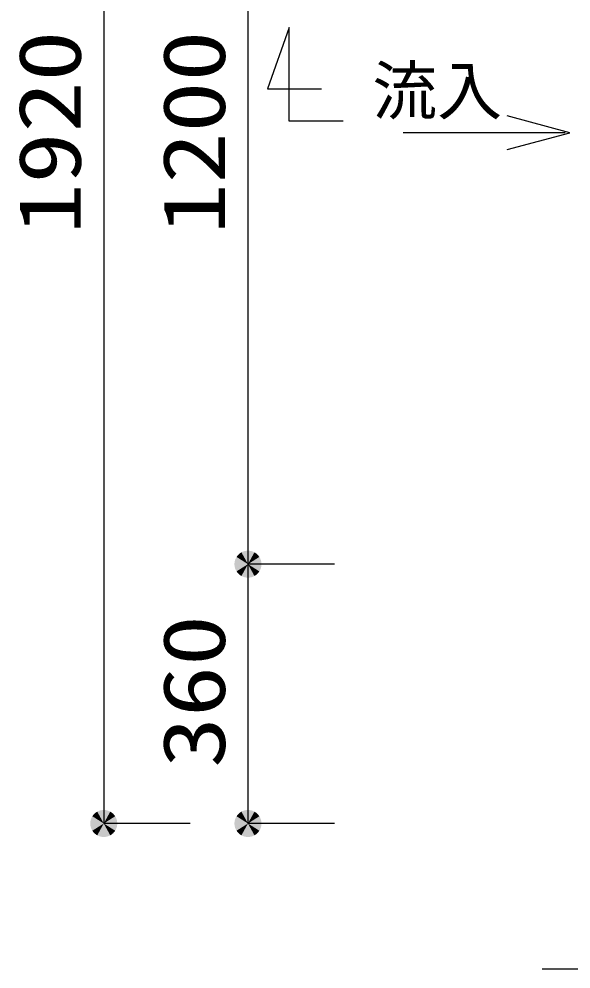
# Model space of a CAD drawing. Units: millimetres, scale not verified. Extents: x -8093 to 8093, y -5792 to 5792.
# Drawn here: x -7117 to -6351, y -425 to 894 of the extents above; entities that cross this region are included whole.
import ezdxf
from ezdxf.enums import TextEntityAlignment as Align

# ---------------------------------------------------------------- set-up
doc = ezdxf.new("R2010")
doc.units = ezdxf.units.MM
doc.header["$LTSCALE"] = 30
for name, color, linetype, lineweight in [('0-1_00クル-フ-0躯体', 3, 'Continuous', 25), ('0-2_00クル-フ-1機器', 2, 'Continuous', 25), ('0-3_00クル-フ-6寸法', 132, 'Continuous', 25)]:
    doc.layers.add(name, color=color, linetype=linetype, lineweight=lineweight)
doc.styles.add('ＭＳ ゴシック', font='')
doc.styles.get('ＭＳ ゴシック').set_extended_font_data('MS Gothic')

msp = doc.modelspace()

# ---------------------------------------------------------------- linework, layer by layer
at = {"layer": '0-1_00クル-フ-0躯体', "color": 4}
for p, q in [((-6353.02, 736.05), (-6439.96, 759.35)), ((-6359.26, 736.05), (-6584.22, 736.05)), ((-6439.96, 712.76), (-6353.02, 736.05))]:
    msp.add_line(p, q, dxfattribs=at)
at = {"layer": '0-1_00クル-フ-0躯体'}
msp.add_lwpolyline([(-6667.16, 752.19), (-6742.16, 752.19), (-6742.16, 882.19), (-6772.16, 797.19), (-6697.16, 797.19)], dxfattribs=at)
at = {"layer": '0-2_00クル-フ-1機器', "color": 4}
msp.add_line((-6097.37, -424.81), (-6391.18, -424.81), dxfattribs=at)
at = {"layer": '0-3_00クル-フ-6寸法', "color": 4}
for p, q in [((-6999.34, 1697.19), (-6999.34, -222.81)), ((-6799.34, 1337.19), (-6799.34, 137.19)), ((-6679.34, 137.19), (-6799.34, 137.19)), ((-6679.34, 137.19), (-6799.34, 137.19)), ((-6799.34, 137.19), (-6799.34, -222.81)), ((-6879.34, -222.81), (-6999.34, -222.81)), ((-6679.34, -222.81), (-6799.34, -222.81))]:
    msp.add_line(p, q, dxfattribs=at)
at = {"layer": '0-3_00クル-フ-6寸法'}
for points in [[(-6799.34, 137.19), (-6817.18, 142.99), (-6816.31, 145.18)], [(-6799.34, 137.19), (-6817.18, 142.99), (-6816.31, 145.18)], [(-6799.34, 137.19), (-6816.31, 145.18), (-6815.17, 147.24)], [(-6799.34, 137.19), (-6816.31, 145.18), (-6815.17, 147.24)], [(-6799.34, 137.19), (-6815.17, 147.24), (-6813.79, 149.15)], [(-6799.34, 137.19), (-6815.17, 147.24), (-6813.79, 149.15)], [(-6799.34, 137.19), (-6813.79, 149.15), (-6812.18, 150.86)], [(-6799.34, 137.19), (-6813.79, 149.15), (-6812.18, 150.86)], [(-6799.34, 137.19), (-6812.18, 150.86), (-6810.36, 152.36)], [(-6799.34, 137.19), (-6812.18, 150.86), (-6810.36, 152.36)], [(-6799.34, 137.19), (-6810.36, 152.36), (-6808.38, 153.63)], [(-6799.34, 137.19), (-6810.36, 152.36), (-6808.38, 153.63)], [(-6799.34, 137.19), (-6808.38, 153.63), (-6806.25, 154.63)], [(-6799.34, 137.19), (-6808.38, 153.63), (-6806.25, 154.63)], [(-6799.34, 137.19), (-6806.25, 154.63), (-6804.01, 155.36)], [(-6799.34, 137.19), (-6806.25, 154.63), (-6804.01, 155.36)], [(-6799.34, 137.19), (-6804.01, 155.36), (-6801.69, 155.8)], [(-6799.34, 137.19), (-6804.01, 155.36), (-6801.69, 155.8)], [(-6799.34, 137.19), (-6801.69, 155.8), (-6799.34, 155.94)], [(-6799.34, 137.19), (-6801.69, 155.8), (-6799.34, 155.94)], [(-6799.34, 137.19), (-6799.34, 155.94), (-6796.99, 155.8)], [(-6799.34, 137.19), (-6799.34, 155.94), (-6796.99, 155.8)], [(-6799.34, 137.19), (-6796.99, 155.8), (-6794.68, 155.36)], [(-6799.34, 137.19), (-6796.99, 155.8), (-6794.68, 155.36)], [(-6799.34, 137.19), (-6794.68, 155.36), (-6792.44, 154.63)], [(-6799.34, 137.19), (-6794.68, 155.36), (-6792.44, 154.63)], [(-6799.34, 137.19), (-6792.44, 154.63), (-6790.31, 153.63)], [(-6799.34, 137.19), (-6792.44, 154.63), (-6790.31, 153.63)], [(-6799.34, 137.19), (-6790.31, 153.63), (-6788.32, 152.36)], [(-6799.34, 137.19), (-6790.31, 153.63), (-6788.32, 152.36)], [(-6799.34, 137.19), (-6788.32, 152.36), (-6786.51, 150.86)], [(-6799.34, 137.19), (-6788.32, 152.36), (-6786.51, 150.86)], [(-6799.34, 137.19), (-6786.51, 150.86), (-6784.9, 149.15)], [(-6799.34, 137.19), (-6786.51, 150.86), (-6784.9, 149.15)], [(-6799.34, 137.19), (-6784.9, 149.15), (-6783.51, 147.24)], [(-6799.34, 137.19), (-6784.9, 149.15), (-6783.51, 147.24)], [(-6799.34, 137.19), (-6783.51, 147.24), (-6782.38, 145.18)], [(-6799.34, 137.19), (-6783.51, 147.24), (-6782.38, 145.18)], [(-6799.34, 137.19), (-6782.38, 145.18), (-6781.51, 142.99)], [(-6799.34, 137.19), (-6782.38, 145.18), (-6781.51, 142.99)], [(-6799.34, 137.19), (-6818.06, 138.37), (-6817.76, 140.71)], [(-6799.34, 137.19), (-6818.06, 138.37), (-6817.76, 140.71)], [(-6799.34, 137.19), (-6818.06, 136.02), (-6818.06, 138.37)], [(-6799.34, 137.19), (-6818.06, 136.02), (-6818.06, 138.37)], [(-6799.34, 137.19), (-6817.76, 133.68), (-6818.06, 136.02)], [(-6799.34, 137.19), (-6817.76, 133.68), (-6818.06, 136.02)], [(-6799.34, 137.19), (-6817.76, 140.71), (-6817.18, 142.99)], [(-6799.34, 137.19), (-6817.76, 140.71), (-6817.18, 142.99)], [(-6799.34, 137.19), (-6817.18, 131.4), (-6817.76, 133.68)], [(-6799.34, 137.19), (-6817.18, 131.4), (-6817.76, 133.68)], [(-6799.34, 137.19), (-6816.31, 129.21), (-6817.18, 131.4)], [(-6799.34, 137.19), (-6816.31, 129.21), (-6817.18, 131.4)], [(-6799.34, 137.19), (-6815.17, 127.15), (-6816.31, 129.21)], [(-6799.34, 137.19), (-6815.17, 127.15), (-6816.31, 129.21)], [(-6799.34, 137.19), (-6813.79, 125.24), (-6815.17, 127.15)], [(-6799.34, 137.19), (-6813.79, 125.24), (-6815.17, 127.15)], [(-6799.34, 137.19), (-6812.18, 123.53), (-6813.79, 125.24)], [(-6799.34, 137.19), (-6812.18, 123.53), (-6813.79, 125.24)], [(-6799.34, 137.19), (-6810.36, 122.03), (-6812.18, 123.53)], [(-6799.34, 137.19), (-6810.36, 122.03), (-6812.18, 123.53)], [(-6799.34, 137.19), (-6808.38, 120.76), (-6810.36, 122.03)], [(-6799.34, 137.19), (-6808.38, 120.76), (-6810.36, 122.03)], [(-6799.34, 137.19), (-6806.25, 119.76), (-6808.38, 120.76)], [(-6799.34, 137.19), (-6806.25, 119.76), (-6808.38, 120.76)], [(-6799.34, 137.19), (-6804.01, 119.03), (-6806.25, 119.76)], [(-6799.34, 137.19), (-6804.01, 119.03), (-6806.25, 119.76)], [(-6799.34, 137.19), (-6801.69, 118.59), (-6804.01, 119.03)], [(-6799.34, 137.19), (-6801.69, 118.59), (-6804.01, 119.03)], [(-6799.34, 137.19), (-6799.34, 118.44), (-6801.69, 118.59)], [(-6799.34, 137.19), (-6799.34, 118.44), (-6801.69, 118.59)], [(-6799.34, 137.19), (-6781.51, 142.99), (-6780.93, 140.71)], [(-6799.34, 137.19), (-6781.51, 142.99), (-6780.93, 140.71)], [(-6799.34, 137.19), (-6780.93, 140.71), (-6780.63, 138.37)], [(-6799.34, 137.19), (-6780.93, 140.71), (-6780.63, 138.37)], [(-6799.34, 137.19), (-6780.63, 138.37), (-6780.63, 136.02)], [(-6799.34, 137.19), (-6780.63, 138.37), (-6780.63, 136.02)], [(-6799.34, 137.19), (-6796.99, 118.59), (-6799.34, 118.44)], [(-6799.34, 137.19), (-6794.68, 119.03), (-6796.99, 118.59)], [(-6799.34, 137.19), (-6792.44, 119.76), (-6794.68, 119.03)], [(-6799.34, 137.19), (-6790.31, 120.76), (-6792.44, 119.76)], [(-6799.34, 137.19), (-6788.32, 122.03), (-6790.31, 120.76)], [(-6799.34, 137.19), (-6786.51, 123.53), (-6788.32, 122.03)], [(-6799.34, 137.19), (-6784.9, 125.24), (-6786.51, 123.53)], [(-6799.34, 137.19), (-6783.51, 127.15), (-6784.9, 125.24)], [(-6799.34, 137.19), (-6782.38, 129.21), (-6783.51, 127.15)], [(-6799.34, 137.19), (-6781.51, 131.4), (-6782.38, 129.21)], [(-6799.34, 137.19), (-6780.93, 133.68), (-6781.51, 131.4)], [(-6799.34, 137.19), (-6780.63, 136.02), (-6780.93, 133.68)], [(-6799.34, 137.19), (-6796.99, 118.59), (-6799.34, 118.44)], [(-6799.34, 137.19), (-6794.68, 119.03), (-6796.99, 118.59)], [(-6799.34, 137.19), (-6792.44, 119.76), (-6794.68, 119.03)], [(-6799.34, 137.19), (-6790.31, 120.76), (-6792.44, 119.76)], [(-6799.34, 137.19), (-6788.32, 122.03), (-6790.31, 120.76)], [(-6799.34, 137.19), (-6786.51, 123.53), (-6788.32, 122.03)], [(-6799.34, 137.19), (-6784.9, 125.24), (-6786.51, 123.53)], [(-6799.34, 137.19), (-6783.51, 127.15), (-6784.9, 125.24)], [(-6799.34, 137.19), (-6782.38, 129.21), (-6783.51, 127.15)], [(-6799.34, 137.19), (-6781.51, 131.4), (-6782.38, 129.21)], [(-6799.34, 137.19), (-6780.93, 133.68), (-6781.51, 131.4)], [(-6799.34, 137.19), (-6780.63, 136.02), (-6780.93, 133.68)], [(-6999.34, -222.81), (-7015.17, -212.76), (-7013.79, -210.85)], [(-6999.34, -222.81), (-7013.79, -210.85), (-7012.18, -209.14)], [(-6999.34, -222.81), (-7012.18, -209.14), (-7010.36, -207.64)], [(-6999.34, -222.81), (-7010.36, -207.64), (-7008.38, -206.37)], [(-6999.34, -222.81), (-7008.38, -206.37), (-7006.25, -205.37)], [(-6999.34, -222.81), (-7006.25, -205.37), (-7004.01, -204.64)], [(-6999.34, -222.81), (-7004.01, -204.64), (-7001.69, -204.2)], [(-6999.34, -222.81), (-7001.69, -204.2), (-6999.34, -204.06)], [(-6999.34, -222.81), (-6999.34, -204.06), (-6996.99, -204.2)], [(-6999.34, -222.81), (-6996.99, -204.2), (-6994.68, -204.64)], [(-6999.34, -222.81), (-6994.68, -204.64), (-6992.44, -205.37)], [(-6999.34, -222.81), (-6992.44, -205.37), (-6990.31, -206.37)], [(-6999.34, -222.81), (-6990.31, -206.37), (-6988.32, -207.64)], [(-6999.34, -222.81), (-6988.32, -207.64), (-6986.51, -209.14)], [(-6999.34, -222.81), (-6986.51, -209.14), (-6984.9, -210.85)], [(-6999.34, -222.81), (-6984.9, -210.85), (-6983.51, -212.76)], [(-6799.34, -222.81), (-6815.17, -212.76), (-6813.79, -210.85)], [(-6799.34, -222.81), (-6813.79, -210.85), (-6812.18, -209.14)], [(-6799.34, -222.81), (-6812.18, -209.14), (-6810.36, -207.64)], [(-6799.34, -222.81), (-6810.36, -207.64), (-6808.38, -206.37)], [(-6799.34, -222.81), (-6808.38, -206.37), (-6806.25, -205.37)], [(-6799.34, -222.81), (-6806.25, -205.37), (-6804.01, -204.64)], [(-6799.34, -222.81), (-6804.01, -204.64), (-6801.69, -204.2)], [(-6799.34, -222.81), (-6801.69, -204.2), (-6799.34, -204.06)], [(-6799.34, -222.81), (-6799.34, -204.06), (-6796.99, -204.2)], [(-6799.34, -222.81), (-6796.99, -204.2), (-6794.68, -204.64)], [(-6799.34, -222.81), (-6794.68, -204.64), (-6792.44, -205.37)], [(-6799.34, -222.81), (-6792.44, -205.37), (-6790.31, -206.37)], [(-6799.34, -222.81), (-6790.31, -206.37), (-6788.32, -207.64)], [(-6799.34, -222.81), (-6788.32, -207.64), (-6786.51, -209.14)], [(-6799.34, -222.81), (-6786.51, -209.14), (-6784.9, -210.85)], [(-6799.34, -222.81), (-6784.9, -210.85), (-6783.51, -212.76)], [(-6999.34, -222.81), (-7018.06, -221.63), (-7017.76, -219.29)], [(-6999.34, -222.81), (-7018.06, -223.98), (-7018.06, -221.63)], [(-6999.34, -222.81), (-7017.76, -226.32), (-7018.06, -223.98)], [(-6999.34, -222.81), (-7017.76, -219.29), (-7017.18, -217.01)], [(-6999.34, -222.81), (-7017.18, -228.6), (-7017.76, -226.32)], [(-6999.34, -222.81), (-7017.18, -217.01), (-7016.31, -214.82)], [(-6999.34, -222.81), (-7016.31, -230.79), (-7017.18, -228.6)], [(-6999.34, -222.81), (-7016.31, -214.82), (-7015.17, -212.76)], [(-6999.34, -222.81), (-7015.17, -232.85), (-7016.31, -230.79)], [(-6999.34, -222.81), (-7013.79, -234.76), (-7015.17, -232.85)], [(-6999.34, -222.81), (-7012.18, -236.47), (-7013.79, -234.76)], [(-6999.34, -222.81), (-7010.36, -237.97), (-7012.18, -236.47)], [(-6999.34, -222.81), (-7008.38, -239.24), (-7010.36, -237.97)], [(-6999.34, -222.81), (-7006.25, -240.24), (-7008.38, -239.24)], [(-6999.34, -222.81), (-7004.01, -240.97), (-7006.25, -240.24)], [(-6999.34, -222.81), (-7001.69, -241.41), (-7004.01, -240.97)], [(-6999.34, -222.81), (-6999.34, -241.56), (-7001.69, -241.41)], [(-6999.34, -222.81), (-6983.51, -212.76), (-6982.38, -214.82)], [(-6999.34, -222.81), (-6982.38, -214.82), (-6981.51, -217.01)], [(-6999.34, -222.81), (-6981.51, -217.01), (-6980.93, -219.29)], [(-6999.34, -222.81), (-6980.93, -219.29), (-6980.63, -221.63)], [(-6999.34, -222.81), (-6980.63, -221.63), (-6980.63, -223.98)], [(-6999.34, -222.81), (-6996.99, -241.41), (-6999.34, -241.56)], [(-6999.34, -222.81), (-6994.68, -240.97), (-6996.99, -241.41)], [(-6999.34, -222.81), (-6992.44, -240.24), (-6994.68, -240.97)], [(-6999.34, -222.81), (-6990.31, -239.24), (-6992.44, -240.24)], [(-6999.34, -222.81), (-6988.32, -237.97), (-6990.31, -239.24)], [(-6999.34, -222.81), (-6986.51, -236.47), (-6988.32, -237.97)], [(-6999.34, -222.81), (-6984.9, -234.76), (-6986.51, -236.47)], [(-6999.34, -222.81), (-6983.51, -232.85), (-6984.9, -234.76)], [(-6999.34, -222.81), (-6982.38, -230.79), (-6983.51, -232.85)], [(-6999.34, -222.81), (-6981.51, -228.6), (-6982.38, -230.79)], [(-6999.34, -222.81), (-6980.93, -226.32), (-6981.51, -228.6)], [(-6999.34, -222.81), (-6980.63, -223.98), (-6980.93, -226.32)], [(-6799.34, -222.81), (-6818.06, -221.63), (-6817.76, -219.29)], [(-6799.34, -222.81), (-6818.06, -223.98), (-6818.06, -221.63)], [(-6799.34, -222.81), (-6817.76, -226.32), (-6818.06, -223.98)], [(-6799.34, -222.81), (-6817.76, -219.29), (-6817.18, -217.01)], [(-6799.34, -222.81), (-6817.18, -228.6), (-6817.76, -226.32)], [(-6799.34, -222.81), (-6817.18, -217.01), (-6816.31, -214.82)], [(-6799.34, -222.81), (-6816.31, -230.79), (-6817.18, -228.6)], [(-6799.34, -222.81), (-6816.31, -214.82), (-6815.17, -212.76)], [(-6799.34, -222.81), (-6815.17, -232.85), (-6816.31, -230.79)], [(-6799.34, -222.81), (-6813.79, -234.76), (-6815.17, -232.85)], [(-6799.34, -222.81), (-6812.18, -236.47), (-6813.79, -234.76)], [(-6799.34, -222.81), (-6810.36, -237.97), (-6812.18, -236.47)], [(-6799.34, -222.81), (-6808.38, -239.24), (-6810.36, -237.97)], [(-6799.34, -222.81), (-6806.25, -240.24), (-6808.38, -239.24)], [(-6799.34, -222.81), (-6804.01, -240.97), (-6806.25, -240.24)], [(-6799.34, -222.81), (-6801.69, -241.41), (-6804.01, -240.97)], [(-6799.34, -222.81), (-6799.34, -241.56), (-6801.69, -241.41)], [(-6799.34, -222.81), (-6783.51, -212.76), (-6782.38, -214.82)], [(-6799.34, -222.81), (-6782.38, -214.82), (-6781.51, -217.01)], [(-6799.34, -222.81), (-6781.51, -217.01), (-6780.93, -219.29)], [(-6799.34, -222.81), (-6780.93, -219.29), (-6780.63, -221.63)], [(-6799.34, -222.81), (-6780.63, -221.63), (-6780.63, -223.98)], [(-6799.34, -222.81), (-6796.99, -241.41), (-6799.34, -241.56)], [(-6799.34, -222.81), (-6794.68, -240.97), (-6796.99, -241.41)], [(-6799.34, -222.81), (-6792.44, -240.24), (-6794.68, -240.97)], [(-6799.34, -222.81), (-6790.31, -239.24), (-6792.44, -240.24)], [(-6799.34, -222.81), (-6788.32, -237.97), (-6790.31, -239.24)], [(-6799.34, -222.81), (-6786.51, -236.47), (-6788.32, -237.97)], [(-6799.34, -222.81), (-6784.9, -234.76), (-6786.51, -236.47)], [(-6799.34, -222.81), (-6783.51, -232.85), (-6784.9, -234.76)], [(-6799.34, -222.81), (-6782.38, -230.79), (-6783.51, -232.85)], [(-6799.34, -222.81), (-6781.51, -228.6), (-6782.38, -230.79)], [(-6799.34, -222.81), (-6780.93, -226.32), (-6781.51, -228.6)], [(-6799.34, -222.81), (-6780.63, -223.98), (-6780.93, -226.32)]]:
    msp.add_solid(points, dxfattribs=at)

# ---------------------------------------------------------------- texts
at = {"layer": '0-1_00クル-フ-0躯体', "color": 4, "style": 'ＭＳ ゴシック'}
msp.add_text('流入', height=65.98, dxfattribs=at).set_placement((-6626.85, 741.7), align=Align.BOTTOM_LEFT)
at = {"layer": '0-3_00クル-フ-6寸法', "color": 3, "style": 'ＭＳ ゴシック', "width": 1.2}
for s, p in [('1920', (-7005.19, 594.91)), ('1200', (-6805.19, 594.91)), ('360', (-6805.19, -145.66))]:
    msp.add_text(s, height=86.66, rotation=90, dxfattribs=at).set_placement(p, align=Align.BOTTOM_LEFT)

doc.saveas('drawing.dxf')
